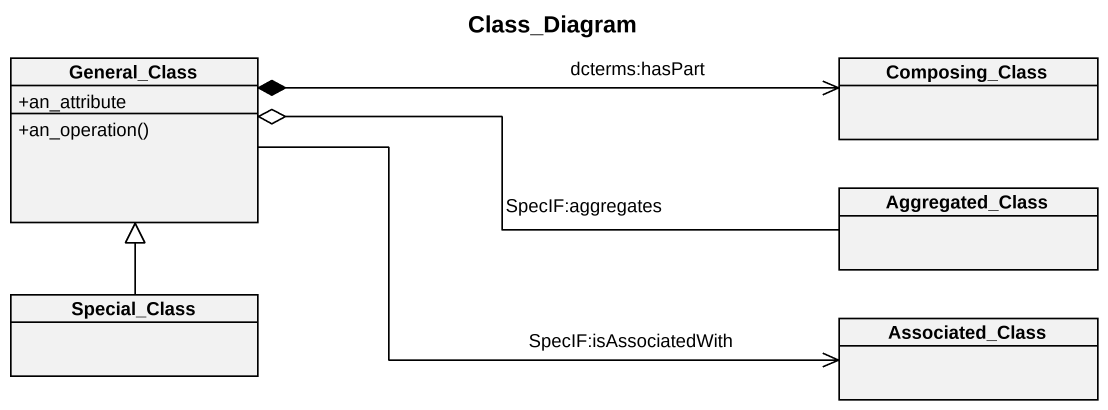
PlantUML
@startuml
title Class_Diagram
hide circle
hide empty members
skinparam classAttributeIconSize 0
class General_Class {
  +an_attribute
  +an_operation()
}
class Composing_Class
class Aggregated_Class
class Special_Class
class Associated_Class
General_Class *-right-> Composing_Class : dcterms:hasPart
General_Class o-right- Aggregated_Class : SpecIF:aggregates
General_Class -right-> Associated_Class : SpecIF:isAssociatedWith
Special_Class -up-|> General_Class
@enduml
